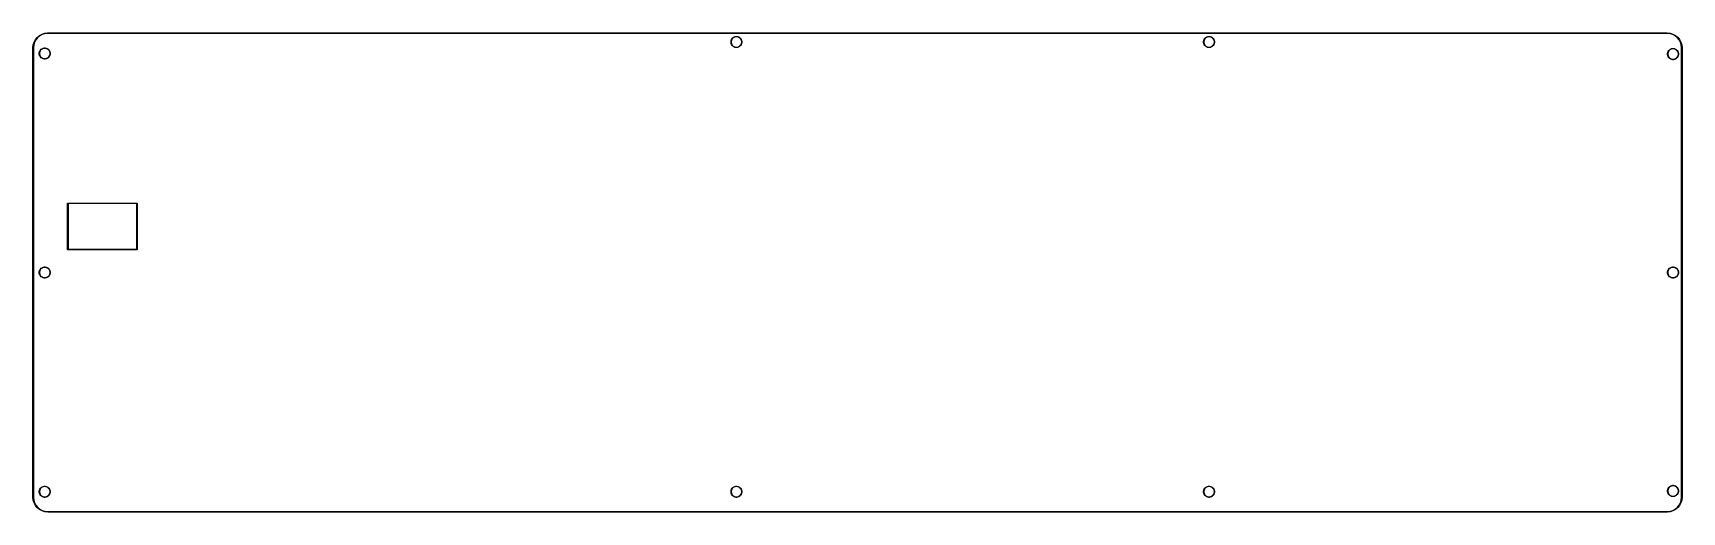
# Model space of a CAD drawing. Extents: x 14 to 355, y -116 to -17.
import ezdxf

# ---------------------------------------------------------------- set-up
doc = ezdxf.new("R2010")
doc.units = 0
doc.layers.add('BLACK', color=7, linetype='CONTINUOUS')

msp = doc.modelspace()

# ---------------------------------------------------------------- linework, layer by layer
at = {"layer": 'BLACK', "linetype": 'CONTINUOUS'}
for p, q in [((14.2375, -20.2476), (14.2377, -20.2451)), ((14.2375, -113.052), (14.2375, -20.2476)), ((14.2377, -20.2451), (14.2949, -19.6624)), ((14.2377, -20.2451), (14.2377, -20.2451)), ((14.2949, -19.6617), (14.2959, -19.6573)), ((14.2949, -19.6624), (14.2949, -19.6617)), ((14.2949, -19.6624), (14.2949, -19.6624)), ((14.2949, -19.6624), (14.2949, -19.6624)), ((14.2959, -19.6573), (14.2968, -19.6528)), ((14.2968, -19.6528), (14.466, -19.0923)), ((14.3939, -19.6771), (14.3375, -20.2524)), ((14.3375, -20.2524), (14.3375, -113.05)), ((14.5603, -19.1259), (14.3939, -19.6771)), ((14.466, -19.0923), (14.4662, -19.0917)), ((14.4662, -19.0917), (14.468, -19.0875)), ((14.468, -19.0875), (14.4697, -19.0833)), ((14.4697, -19.0833), (14.7446, -18.5664)), ((14.8306, -18.6176), (14.5603, -19.1259)), ((14.7446, -18.5663), (14.7449, -18.5657)), ((14.7446, -18.5664), (14.7446, -18.5663)), ((14.7446, -18.5664), (14.7446, -18.5664)), ((14.7449, -18.5657), (14.7475, -18.562)), ((14.7475, -18.562), (14.75, -18.5582)), ((14.75, -18.5582), (15.12, -18.1045)), ((15.1944, -18.1715), (14.8306, -18.6176)), ((15.12, -18.1045), (15.1205, -18.104)), ((15.1205, -18.104), (15.1237, -18.1008)), ((15.1237, -18.1008), (15.1269, -18.0976)), ((15.1269, -18.0976), (15.578, -17.7244)), ((15.638, -17.8045), (15.1944, -18.1715)), ((15.578, -17.7244), (15.578, -17.7244)), ((15.578, -17.7244), (15.5781, -17.7244)), ((15.5781, -17.7244), (15.5786, -17.7239)), ((15.5786, -17.7239), (15.5824, -17.7215)), ((15.5824, -17.7215), (15.5861, -17.7189)), ((15.5861, -17.7189), (16.1012, -17.4404)), ((16.1444, -17.5307), (15.638, -17.8045)), ((16.1012, -17.4404), (16.1018, -17.4401)), ((16.1012, -17.4404), (16.1012, -17.4404)), ((16.1012, -17.4404), (16.1012, -17.4404)), ((16.1018, -17.4401), (16.106, -17.4384)), ((16.106, -17.4384), (16.1102, -17.4366)), ((16.1102, -17.4366), (16.6695, -17.2635)), ((16.1384, -20.439), (16.3422, -20.3546)), ((16.6944, -17.3605), (16.1444, -17.5307)), ((16.3509, -20.3834), (16.1526, -20.4655)), ((16.3422, -20.3546), (16.5585, -20.3116)), ((16.5614, -20.3415), (16.3509, -20.3834)), ((16.5585, -20.3116), (16.779, -20.3116)), ((16.7761, -20.3415), (16.5614, -20.3415)), ((16.6695, -17.2635), (16.6701, -17.2633)), ((16.6695, -17.2635), (16.6695, -17.2635)), ((16.6701, -17.2633), (16.6746, -17.2625)), ((16.6746, -17.2625), (16.679, -17.2615)), ((16.679, -17.2615), (17.2613, -17.2003)), ((17.2693, -17.3001), (16.6944, -17.3605)), ((16.9866, -20.3834), (16.7761, -20.3415)), ((16.779, -20.3116), (16.9953, -20.3546)), ((17.1849, -20.4655), (16.9866, -20.3834)), ((16.9953, -20.3546), (17.1991, -20.439)), ((17.2613, -17.2003), (17.262, -17.2003)), ((17.262, -17.2003), (17.2642, -17.2003)), ((17.2642, -17.2003), (17.2664, -17.2001)), ((17.2664, -17.2001), (17.285, -17.2)), ((17.2877, -17.3), (17.2693, -17.3001)), ((17.285, -17.2), (17.2851, -17.2)), ((17.2851, -17.2), (351.821, -17.2)), ((351.816, -17.3), (17.2877, -17.3)), ((158.424, -18.9397), (158.467, -18.7234)), ((158.424, -19.1603), (158.424, -18.9397)), ((158.467, -19.3766), (158.424, -19.1603)), ((158.496, -18.7321), (158.454, -18.9427)), ((158.454, -18.9427), (158.454, -19.1573)), ((158.454, -19.1573), (158.496, -19.3679)), ((158.467, -18.7234), (158.552, -18.5197)), ((158.552, -19.5803), (158.467, -19.3766)), ((158.578, -18.5338), (158.496, -18.7321)), ((158.496, -19.3679), (158.578, -19.5662)), ((158.552, -18.5197), (158.674, -18.3363)), ((158.674, -19.7637), (158.552, -19.5803)), ((158.697, -18.3553), (158.578, -18.5338)), ((158.578, -19.5662), (158.697, -19.7447)), ((158.674, -18.3363), (158.83, -18.1804)), ((158.83, -19.9196), (158.674, -19.7637)), ((158.849, -18.2036), (158.697, -18.3553)), ((158.697, -19.7447), (158.849, -19.8964)), ((158.83, -18.1804), (159.013, -18.0578)), ((159.013, -20.0422), (158.83, -19.9196)), ((159.028, -18.0843), (158.849, -18.2036)), ((158.849, -19.8964), (159.028, -20.0157)), ((159.013, -18.0578), (159.217, -17.9734)), ((159.217, -20.1266), (159.013, -20.0422)), ((159.226, -18.0022), (159.028, -18.0843)), ((159.028, -20.0157), (159.226, -20.0978)), ((159.217, -17.9734), (159.433, -17.9304)), ((159.433, -20.1696), (159.217, -20.1266)), ((159.436, -17.9603), (159.226, -18.0022)), ((159.226, -20.0978), (159.436, -20.1397)), ((159.433, -17.9304), (159.654, -17.9304)), ((159.654, -20.1696), (159.433, -20.1696)), ((159.651, -17.9603), (159.436, -17.9603)), ((159.436, -20.1397), (159.651, -20.1397)), ((159.862, -18.0022), (159.651, -17.9603)), ((159.651, -20.1397), (159.862, -20.0978)), ((159.654, -17.9304), (159.87, -17.9734)), ((159.87, -20.1266), (159.654, -20.1696)), ((160.06, -18.0843), (159.862, -18.0022)), ((159.862, -20.0978), (160.06, -20.0157)), ((159.87, -17.9734), (160.074, -18.0578)), ((160.074, -20.0422), (159.87, -20.1266)), ((160.238, -18.2036), (160.06, -18.0843)), ((160.06, -20.0157), (160.238, -19.8964)), ((160.074, -18.0578), (160.257, -18.1804)), ((160.257, -19.9196), (160.074, -20.0422)), ((160.39, -18.3553), (160.238, -18.2036)), ((160.238, -19.8964), (160.39, -19.7447)), ((160.257, -18.1804), (160.413, -18.3363)), ((160.413, -19.7637), (160.257, -19.9196)), ((160.509, -18.5338), (160.39, -18.3553)), ((160.39, -19.7447), (160.509, -19.5662)), ((160.413, -18.3363), (160.536, -18.5197)), ((160.536, -19.5803), (160.413, -19.7637)), ((160.592, -18.7321), (160.509, -18.5338)), ((160.509, -19.5662), (160.592, -19.3679)), ((160.536, -18.5197), (160.62, -18.7234)), ((160.62, -19.3766), (160.536, -19.5803)), ((160.633, -18.9427), (160.592, -18.7321)), ((160.592, -19.3679), (160.633, -19.1573)), ((160.62, -18.7234), (160.663, -18.9397)), ((160.663, -19.1603), (160.62, -19.3766)), ((160.633, -19.1573), (160.633, -18.9427)), ((160.663, -18.9397), (160.663, -19.1603)), ((256.055, -18.9397), (256.098, -18.7234)), ((256.055, -19.1603), (256.055, -18.9397)), ((256.098, -19.3766), (256.055, -19.1603)), ((256.127, -18.7321), (256.085, -18.9427)), ((256.085, -18.9427), (256.085, -19.1573)), ((256.085, -19.1573), (256.127, -19.3679)), ((256.098, -18.7234), (256.183, -18.5197)), ((256.183, -19.5803), (256.098, -19.3766)), ((256.209, -18.5338), (256.127, -18.7321)), ((256.127, -19.3679), (256.209, -19.5662)), ((256.183, -18.5197), (256.305, -18.3363)), ((256.305, -19.7637), (256.183, -19.5803)), ((256.328, -18.3553), (256.209, -18.5338)), ((256.209, -19.5662), (256.328, -19.7447)), ((256.305, -18.3363), (256.461, -18.1804)), ((256.461, -19.9196), (256.305, -19.7637)), ((256.48, -18.2036), (256.328, -18.3553)), ((256.328, -19.7447), (256.48, -19.8964)), ((256.461, -18.1804), (256.644, -18.0578)), ((256.644, -20.0422), (256.461, -19.9196)), ((256.659, -18.0843), (256.48, -18.2036)), ((256.48, -19.8964), (256.659, -20.0157)), ((256.644, -18.0578), (256.848, -17.9734)), ((256.848, -20.1266), (256.644, -20.0422)), ((256.857, -18.0022), (256.659, -18.0843)), ((256.659, -20.0157), (256.857, -20.0978)), ((256.848, -17.9734), (257.064, -17.9304)), ((257.064, -20.1696), (256.848, -20.1266)), ((257.067, -17.9603), (256.857, -18.0022)), ((256.857, -20.0978), (257.067, -20.1397)), ((257.064, -17.9304), (257.285, -17.9304)), ((257.285, -20.1696), (257.064, -20.1696)), ((257.282, -17.9603), (257.067, -17.9603)), ((257.067, -20.1397), (257.282, -20.1397)), ((257.493, -18.0022), (257.282, -17.9603)), ((257.282, -20.1397), (257.493, -20.0978)), ((257.285, -17.9304), (257.501, -17.9734)), ((257.501, -20.1266), (257.285, -20.1696)), ((257.691, -18.0843), (257.493, -18.0022)), ((257.493, -20.0978), (257.691, -20.0157)), ((257.501, -17.9734), (257.705, -18.0578)), ((257.705, -20.0422), (257.501, -20.1266)), ((257.869, -18.2036), (257.691, -18.0843)), ((257.691, -20.0157), (257.869, -19.8964)), ((257.705, -18.0578), (257.888, -18.1804)), ((257.888, -19.9196), (257.705, -20.0422)), ((258.021, -18.3553), (257.869, -18.2036)), ((257.869, -19.8964), (258.021, -19.7447)), ((257.888, -18.1804), (258.044, -18.3363)), ((258.044, -19.7637), (257.888, -19.9196)), ((258.14, -18.5338), (258.021, -18.3553)), ((258.021, -19.7447), (258.14, -19.5662)), ((258.044, -18.3363), (258.167, -18.5197)), ((258.167, -19.5803), (258.044, -19.7637)), ((258.223, -18.7321), (258.14, -18.5338)), ((258.14, -19.5662), (258.223, -19.3679)), ((258.167, -18.5197), (258.251, -18.7234)), ((258.251, -19.3766), (258.167, -19.5803)), ((258.264, -18.9427), (258.223, -18.7321)), ((258.223, -19.3679), (258.264, -19.1573)), ((258.251, -18.7234), (258.294, -18.9397)), ((258.294, -19.1603), (258.251, -19.3766)), ((258.264, -19.1573), (258.264, -18.9427)), ((258.294, -18.9397), (258.294, -19.1603)), ((352.392, -17.3564), (351.816, -17.3)), ((351.821, -17.2), (351.824, -17.2002)), ((351.824, -17.2002), (351.824, -17.2002)), ((351.824, -17.2002), (352.406, -17.2574)), ((352.943, -17.5228), (352.392, -17.3564)), ((352.406, -17.2574), (352.406, -17.2574)), ((352.406, -17.2574), (352.406, -17.2574)), ((352.406, -17.2574), (352.407, -17.2574)), ((352.407, -17.2574), (352.411, -17.2584)), ((352.411, -17.2584), (352.416, -17.2593)), ((352.416, -17.2593), (352.976, -17.4285)), ((352.692, -20.4734), (352.908, -20.4304)), ((352.908, -20.4304), (353.129, -20.4304)), ((353.451, -17.7931), (352.943, -17.5228)), ((352.976, -17.4285), (352.977, -17.4287)), ((352.977, -17.4287), (352.981, -17.4305)), ((352.981, -17.4305), (352.985, -17.4322)), ((352.985, -17.4322), (353.502, -17.7071)), ((353.129, -20.4304), (353.345, -20.4734)), ((353.897, -18.1569), (353.451, -17.7931)), ((353.502, -17.7071), (353.502, -17.7071)), ((353.502, -17.7071), (353.502, -17.7071)), ((353.502, -17.7071), (353.503, -17.7074)), ((353.503, -17.7074), (353.507, -17.71)), ((353.507, -17.71), (353.511, -17.7125)), ((353.511, -17.7125), (353.964, -18.0825)), ((354.264, -18.6005), (353.897, -18.1569)), ((353.964, -18.0825), (353.965, -18.083)), ((353.965, -18.083), (353.968, -18.0862)), ((353.968, -18.0862), (353.971, -18.0894)), ((353.971, -18.0894), (354.344, -18.5405)), ((354.538, -19.1069), (354.264, -18.6005)), ((354.344, -18.5405), (354.344, -18.5405)), ((354.344, -18.5405), (354.344, -18.5406)), ((354.344, -18.5406), (354.345, -18.5411)), ((354.345, -18.5411), (354.347, -18.5449)), ((354.347, -18.5449), (354.35, -18.5486)), ((354.35, -18.5486), (354.628, -19.0637)), ((354.708, -19.6569), (354.538, -19.1069)), ((354.628, -19.0637), (354.628, -19.0637)), ((354.628, -19.0637), (354.628, -19.0637)), ((354.628, -19.0637), (354.629, -19.0643)), ((354.629, -19.0643), (354.63, -19.0685)), ((354.63, -19.0685), (354.632, -19.0727)), ((354.632, -19.0727), (354.805, -19.632)), ((354.769, -20.2318), (354.708, -19.6569)), ((354.769, -20.2502), (354.769, -20.2318)), ((354.769, -113.048), (354.769, -20.2502)), ((354.805, -19.632), (354.805, -19.6326)), ((354.805, -19.6326), (354.806, -19.6371)), ((354.806, -19.6371), (354.807, -19.6415)), ((354.807, -19.6415), (354.868, -20.2238)), ((354.868, -20.2238), (354.868, -20.2245)), ((354.868, -20.2245), (354.868, -20.2267)), ((354.868, -20.2267), (354.869, -20.2289)), ((354.869, -20.2289), (354.869, -20.2475)), ((354.869, -20.2475), (354.869, -20.2476)), ((354.869, -20.2476), (354.869, -113.052)), ((15.5492, -21.3209), (15.5922, -21.1046)), ((15.5492, -21.5415), (15.5492, -21.3209)), ((15.5922, -21.7578), (15.5492, -21.5415)), ((15.6209, -21.1133), (15.579, -21.3239)), ((15.579, -21.3239), (15.579, -21.5385)), ((15.579, -21.5385), (15.6209, -21.7491)), ((15.5922, -21.1046), (15.6766, -20.9009)), ((15.6766, -21.9615), (15.5922, -21.7578)), ((15.703, -20.915), (15.6209, -21.1133)), ((15.6209, -21.7491), (15.703, -21.9474)), ((15.6766, -20.9009), (15.7991, -20.7175)), ((15.7991, -22.1449), (15.6766, -21.9615)), ((15.8223, -20.7365), (15.703, -20.915)), ((15.703, -21.9474), (15.8223, -22.1259)), ((15.7991, -20.7175), (15.9551, -20.5616)), ((15.9551, -22.3008), (15.7991, -22.1449)), ((15.9741, -20.5848), (15.8223, -20.7365)), ((15.8223, -22.1259), (15.9741, -22.2776)), ((15.9551, -20.5616), (16.1384, -20.439)), ((16.1384, -22.4234), (15.9551, -22.3008)), ((16.1526, -20.4655), (15.9741, -20.5848)), ((15.9741, -22.2776), (16.1526, -22.3969)), ((16.3422, -22.5078), (16.1384, -22.4234)), ((16.1526, -22.3969), (16.3509, -22.479)), ((16.5585, -22.5508), (16.3422, -22.5078)), ((16.3509, -22.479), (16.5614, -22.5209)), ((16.779, -22.5508), (16.5585, -22.5508)), ((16.5614, -22.5209), (16.7761, -22.5209)), ((16.7761, -22.5209), (16.9866, -22.479)), ((16.9953, -22.5078), (16.779, -22.5508)), ((16.9866, -22.479), (17.1849, -22.3969)), ((17.1991, -22.4234), (16.9953, -22.5078)), ((17.3634, -20.5848), (17.1849, -20.4655)), ((17.1849, -22.3969), (17.3634, -22.2776)), ((17.1991, -20.439), (17.3824, -20.5616)), ((17.3824, -22.3008), (17.1991, -22.4234)), ((17.5152, -20.7365), (17.3634, -20.5848)), ((17.3634, -22.2776), (17.5152, -22.1259)), ((17.3824, -20.5616), (17.5384, -20.7175)), ((17.5384, -22.1449), (17.3824, -22.3008)), ((17.6345, -20.915), (17.5152, -20.7365)), ((17.5152, -22.1259), (17.6345, -21.9474)), ((17.5384, -20.7175), (17.6609, -20.9009)), ((17.6609, -21.9615), (17.5384, -22.1449)), ((17.7166, -21.1133), (17.6345, -20.915)), ((17.6345, -21.9474), (17.7166, -21.7491)), ((17.6609, -20.9009), (17.7453, -21.1046)), ((17.7453, -21.7578), (17.6609, -21.9615)), ((17.7585, -21.3239), (17.7166, -21.1133)), ((17.7166, -21.7491), (17.7585, -21.5385)), ((17.7453, -21.1046), (17.7883, -21.3209)), ((17.7883, -21.5415), (17.7453, -21.7578)), ((17.7585, -21.5385), (17.7585, -21.3239)), ((17.7883, -21.3209), (17.7883, -21.5415)), ((351.899, -21.4397), (351.942, -21.2234)), ((351.899, -21.6603), (351.899, -21.4397)), ((351.942, -21.8766), (351.899, -21.6603)), ((351.971, -21.2321), (351.929, -21.4427)), ((351.929, -21.4427), (351.929, -21.6573)), ((351.929, -21.6573), (351.971, -21.8679)), ((351.942, -21.2234), (352.027, -21.0197)), ((352.027, -22.0803), (351.942, -21.8766)), ((352.053, -21.0338), (351.971, -21.2321)), ((351.971, -21.8679), (352.053, -22.0662)), ((352.027, -21.0197), (352.149, -20.8363)), ((352.149, -22.2637), (352.027, -22.0803)), ((352.172, -20.8553), (352.053, -21.0338)), ((352.053, -22.0662), (352.172, -22.2447)), ((352.149, -20.8363), (352.305, -20.6804)), ((352.305, -22.4196), (352.149, -22.2637)), ((352.324, -20.7036), (352.172, -20.8553)), ((352.172, -22.2447), (352.324, -22.3964)), ((352.305, -20.6804), (352.488, -20.5578)), ((352.488, -22.5422), (352.305, -22.4196)), ((352.503, -20.5843), (352.324, -20.7036)), ((352.324, -22.3964), (352.503, -22.5157)), ((352.488, -20.5578), (352.692, -20.4734)), ((352.692, -22.6266), (352.488, -22.5422)), ((352.701, -20.5022), (352.503, -20.5843)), ((352.503, -22.5157), (352.701, -22.5978)), ((352.908, -22.6696), (352.692, -22.6266)), ((352.911, -20.4603), (352.701, -20.5022)), ((352.701, -22.5978), (352.911, -22.6397)), ((353.129, -22.6696), (352.908, -22.6696)), ((353.126, -20.4603), (352.911, -20.4603)), ((352.911, -22.6397), (353.126, -22.6397)), ((353.337, -20.5022), (353.126, -20.4603)), ((353.126, -22.6397), (353.337, -22.5978)), ((353.345, -22.6266), (353.129, -22.6696)), ((353.535, -20.5843), (353.337, -20.5022)), ((353.337, -22.5978), (353.535, -22.5157)), ((353.345, -20.4734), (353.549, -20.5578)), ((353.549, -22.5422), (353.345, -22.6266)), ((353.713, -20.7036), (353.535, -20.5843)), ((353.535, -22.5157), (353.713, -22.3964)), ((353.549, -20.5578), (353.732, -20.6804)), ((353.732, -22.4196), (353.549, -22.5422)), ((353.865, -20.8553), (353.713, -20.7036)), ((353.713, -22.3964), (353.865, -22.2447)), ((353.732, -20.6804), (353.888, -20.8363)), ((353.888, -22.2637), (353.732, -22.4196)), ((353.984, -21.0338), (353.865, -20.8553)), ((353.865, -22.2447), (353.984, -22.0662)), ((353.888, -20.8363), (354.011, -21.0197)), ((354.011, -22.0803), (353.888, -22.2637)), ((354.067, -21.2321), (353.984, -21.0338)), ((353.984, -22.0662), (354.067, -21.8679)), ((354.011, -21.0197), (354.095, -21.2234)), ((354.095, -21.8766), (354.011, -22.0803)), ((354.108, -21.4427), (354.067, -21.2321)), ((354.067, -21.8679), (354.108, -21.6573)), ((354.095, -21.2234), (354.138, -21.4397)), ((354.138, -21.6603), (354.095, -21.8766)), ((354.108, -21.6573), (354.108, -21.4427)), ((354.138, -21.4397), (354.138, -21.6603)), ((21.381, -52.3875), (21.382, -52.3777)), ((21.3813, -52.39), (21.381, -52.3875)), ((21.3812, -61.9101), (21.3813, -52.39)), ((21.382, -52.3777), (21.3848, -52.3683)), ((21.3848, -52.3683), (21.3895, -52.3596)), ((21.3895, -52.3596), (21.3957, -52.352)), ((21.3957, -52.352), (21.4033, -52.3457)), ((21.4033, -52.3457), (21.412, -52.3411)), ((21.412, -52.3411), (21.4214, -52.3382)), ((21.4214, -52.3382), (21.4288, -52.3375)), ((21.4288, -52.3375), (21.4312, -52.3373)), ((21.4312, -52.3373), (21.4337, -52.3375)), ((21.4337, -52.3375), (35.7163, -52.3375)), ((35.6687, -52.4375), (21.4812, -52.4375)), ((21.4812, -52.4375), (21.4812, -61.8625)), ((35.6688, -61.8625), (35.6687, -52.4375)), ((35.7163, -52.3375), (35.7188, -52.3373)), ((35.7188, -52.3373), (35.7212, -52.3375)), ((35.7212, -52.3375), (35.7286, -52.3382)), ((35.7286, -52.3382), (35.738, -52.3411)), ((35.738, -52.3411), (35.7467, -52.3457)), ((35.7467, -52.3457), (35.7543, -52.352)), ((35.7543, -52.352), (35.7605, -52.3596)), ((35.7605, -52.3596), (35.7652, -52.3683)), ((35.7652, -52.3683), (35.768, -52.3777)), ((35.768, -52.3777), (35.769, -52.3875)), ((35.769, -52.3875), (35.7687, -52.3899)), ((35.7687, -52.3899), (35.7687, -61.9101)), ((21.381, -61.9125), (21.3812, -61.9101)), ((21.382, -61.9223), (21.381, -61.9125)), ((21.3848, -61.9317), (21.382, -61.9223)), ((21.3895, -61.9404), (21.3848, -61.9317)), ((21.3957, -61.948), (21.3895, -61.9404)), ((21.4033, -61.9543), (21.3957, -61.948)), ((21.412, -61.9589), (21.4033, -61.9543)), ((21.4214, -61.9618), (21.412, -61.9589)), ((21.4312, -61.9627), (21.4214, -61.9618)), ((21.4337, -61.9625), (21.4312, -61.9627)), ((35.7163, -61.9625), (21.4337, -61.9625)), ((21.4812, -61.8625), (35.6688, -61.8625)), ((35.7188, -61.9627), (35.7163, -61.9625)), ((35.7286, -61.9618), (35.7188, -61.9627)), ((35.738, -61.9589), (35.7286, -61.9618)), ((35.7467, -61.9543), (35.738, -61.9589)), ((35.7543, -61.948), (35.7467, -61.9543)), ((35.7605, -61.9404), (35.7543, -61.948)), ((35.7652, -61.9317), (35.7605, -61.9404)), ((35.768, -61.9223), (35.7652, -61.9317)), ((35.7687, -61.9149), (35.768, -61.9223)), ((35.7687, -61.9101), (35.769, -61.9125)), ((35.769, -61.9125), (35.7687, -61.9149)), ((35.7687, -61.9149), (35.7687, -61.9149)), ((15.5492, -66.5397), (15.5922, -66.3234)), ((15.5492, -66.7603), (15.5492, -66.5397)), ((15.5922, -66.9766), (15.5492, -66.7603)), ((15.6209, -66.3321), (15.579, -66.5427)), ((15.579, -66.5427), (15.579, -66.7573)), ((15.579, -66.7573), (15.6209, -66.9679)), ((15.5922, -66.3234), (15.6766, -66.1197)), ((15.6766, -67.1803), (15.5922, -66.9766)), ((15.703, -66.1338), (15.6209, -66.3321)), ((15.6209, -66.9679), (15.703, -67.1662)), ((15.6766, -66.1197), (15.7991, -65.9363)), ((15.7991, -67.3637), (15.6766, -67.1803)), ((15.8223, -65.9553), (15.703, -66.1338)), ((15.703, -67.1662), (15.8223, -67.3447)), ((15.7991, -65.9363), (15.9551, -65.7804)), ((15.9551, -67.5196), (15.7991, -67.3637)), ((15.9741, -65.8036), (15.8223, -65.9553)), ((15.8223, -67.3447), (15.9741, -67.4964)), ((15.9551, -65.7804), (16.1384, -65.6578)), ((16.1384, -67.6422), (15.9551, -67.5196)), ((16.1526, -65.6843), (15.9741, -65.8036)), ((15.9741, -67.4964), (16.1526, -67.6157)), ((16.1384, -65.6578), (16.3422, -65.5734)), ((16.3422, -67.7266), (16.1384, -67.6422)), ((16.3509, -65.6021), (16.1526, -65.6843)), ((16.1526, -67.6157), (16.3509, -67.6979)), ((16.3422, -65.5734), (16.5585, -65.5304)), ((16.5585, -67.7696), (16.3422, -67.7266)), ((16.5614, -65.5603), (16.3509, -65.6021)), ((16.3509, -67.6979), (16.5614, -67.7397)), ((16.5585, -65.5304), (16.779, -65.5304)), ((16.779, -67.7696), (16.5585, -67.7696)), ((16.7761, -65.5603), (16.5614, -65.5603)), ((16.5614, -67.7397), (16.7761, -67.7397)), ((16.9866, -65.6021), (16.7761, -65.5603)), ((16.7761, -67.7397), (16.9866, -67.6979)), ((16.779, -65.5304), (16.9953, -65.5734)), ((16.9953, -67.7266), (16.779, -67.7696)), ((17.1849, -65.6843), (16.9866, -65.6021)), ((16.9866, -67.6979), (17.1849, -67.6157)), ((16.9953, -65.5734), (17.1991, -65.6578)), ((17.1991, -67.6422), (16.9953, -67.7266)), ((17.3634, -65.8036), (17.1849, -65.6843)), ((17.1849, -67.6157), (17.3634, -67.4964)), ((17.1991, -65.6578), (17.3824, -65.7804)), ((17.3824, -67.5196), (17.1991, -67.6422)), ((17.5152, -65.9553), (17.3634, -65.8036)), ((17.3634, -67.4964), (17.5152, -67.3447)), ((17.3824, -65.7804), (17.5384, -65.9363)), ((17.5384, -67.3637), (17.3824, -67.5196)), ((17.6345, -66.1338), (17.5152, -65.9553)), ((17.5152, -67.3447), (17.6345, -67.1662)), ((17.5384, -65.9363), (17.6609, -66.1197)), ((17.6609, -67.1803), (17.5384, -67.3637)), ((17.7166, -66.3321), (17.6345, -66.1338)), ((17.6345, -67.1662), (17.7166, -66.9679)), ((17.6609, -66.1197), (17.7453, -66.3234)), ((17.7453, -66.9766), (17.6609, -67.1803)), ((17.7585, -66.5427), (17.7166, -66.3321)), ((17.7166, -66.9679), (17.7585, -66.7573)), ((17.7453, -66.3234), (17.7883, -66.5397)), ((17.7883, -66.7603), (17.7453, -66.9766)), ((17.7585, -66.7573), (17.7585, -66.5427)), ((17.7883, -66.5397), (17.7883, -66.7603)), ((351.899, -66.5397), (351.942, -66.3234)), ((351.899, -66.7603), (351.899, -66.5397)), ((351.942, -66.9766), (351.899, -66.7603)), ((351.971, -66.3321), (351.929, -66.5427)), ((351.929, -66.5427), (351.929, -66.7573)), ((351.929, -66.7573), (351.971, -66.9679)), ((351.942, -66.3234), (352.027, -66.1197)), ((352.027, -67.1803), (351.942, -66.9766)), ((352.053, -66.1338), (351.971, -66.3321)), ((351.971, -66.9679), (352.053, -67.1662)), ((352.027, -66.1197), (352.149, -65.9363)), ((352.149, -67.3637), (352.027, -67.1803)), ((352.172, -65.9553), (352.053, -66.1338)), ((352.053, -67.1662), (352.172, -67.3447)), ((352.149, -65.9363), (352.305, -65.7804)), ((352.305, -67.5196), (352.149, -67.3637)), ((352.324, -65.8036), (352.172, -65.9553)), ((352.172, -67.3447), (352.324, -67.4964)), ((352.305, -65.7804), (352.488, -65.6578)), ((352.488, -67.6422), (352.305, -67.5196)), ((352.503, -65.6843), (352.324, -65.8036)), ((352.324, -67.4964), (352.503, -67.6157)), ((352.488, -65.6578), (352.692, -65.5734)), ((352.692, -67.7266), (352.488, -67.6422)), ((352.701, -65.6021), (352.503, -65.6843)), ((352.503, -67.6157), (352.701, -67.6979)), ((352.692, -65.5734), (352.908, -65.5304)), ((352.908, -67.7696), (352.692, -67.7266)), ((352.911, -65.5603), (352.701, -65.6021)), ((352.701, -67.6979), (352.911, -67.7397)), ((352.908, -65.5304), (353.129, -65.5304)), ((353.129, -67.7696), (352.908, -67.7696)), ((353.126, -65.5603), (352.911, -65.5603)), ((352.911, -67.7397), (353.126, -67.7397)), ((353.337, -65.6021), (353.126, -65.5603)), ((353.126, -67.7397), (353.337, -67.6979)), ((353.129, -65.5304), (353.345, -65.5734)), ((353.345, -67.7266), (353.129, -67.7696)), ((353.535, -65.6843), (353.337, -65.6021)), ((353.337, -67.6979), (353.535, -67.6157)), ((353.345, -65.5734), (353.549, -65.6578)), ((353.549, -67.6422), (353.345, -67.7266)), ((353.713, -65.8036), (353.535, -65.6843)), ((353.535, -67.6157), (353.713, -67.4964)), ((353.549, -65.6578), (353.732, -65.7804)), ((353.732, -67.5196), (353.549, -67.6422)), ((353.865, -65.9553), (353.713, -65.8036)), ((353.713, -67.4964), (353.865, -67.3447)), ((353.732, -65.7804), (353.888, -65.9363)), ((353.888, -67.3637), (353.732, -67.5196)), ((353.984, -66.1338), (353.865, -65.9553)), ((353.865, -67.3447), (353.984, -67.1662)), ((353.888, -65.9363), (354.011, -66.1197)), ((354.011, -67.1803), (353.888, -67.3637)), ((354.067, -66.3321), (353.984, -66.1338)), ((353.984, -67.1662), (354.067, -66.9679)), ((354.011, -66.1197), (354.095, -66.3234)), ((354.095, -66.9766), (354.011, -67.1803)), ((354.108, -66.5427), (354.067, -66.3321)), ((354.067, -66.9679), (354.108, -66.7573)), ((354.095, -66.3234), (354.138, -66.5397)), ((354.138, -66.7603), (354.095, -66.9766)), ((354.108, -66.7573), (354.108, -66.5427)), ((354.138, -66.5397), (354.138, -66.7603)), ((15.5492, -111.809), (15.5922, -111.592)), ((15.5492, -112.029), (15.5492, -111.809)), ((15.5922, -112.246), (15.5492, -112.029)), ((15.6209, -111.601), (15.579, -111.812)), ((15.579, -111.812), (15.579, -112.026)), ((15.579, -112.026), (15.6209, -112.237)), ((15.5922, -111.592), (15.6766, -111.389)), ((15.6766, -112.449), (15.5922, -112.246)), ((15.703, -111.403), (15.6209, -111.601)), ((15.6209, -112.237), (15.703, -112.435)), ((15.6766, -111.389), (15.7991, -111.205)), ((15.8223, -111.224), (15.703, -111.403)), ((15.7991, -111.205), (15.9551, -111.049)), ((15.9741, -111.073), (15.8223, -111.224)), ((15.9551, -111.049), (16.1384, -110.927)), ((16.1526, -110.953), (15.9741, -111.073)), ((16.1384, -110.927), (16.3422, -110.842)), ((16.3509, -110.871), (16.1526, -110.953)), ((16.3422, -110.842), (16.5585, -110.799)), ((16.5614, -110.829), (16.3509, -110.871)), ((16.5585, -110.799), (16.779, -110.799)), ((16.7761, -110.829), (16.5614, -110.829)), ((16.9866, -110.871), (16.7761, -110.829)), ((16.779, -110.799), (16.9953, -110.842)), ((17.1849, -110.953), (16.9866, -110.871)), ((16.9953, -110.842), (17.1991, -110.927)), ((17.3634, -111.073), (17.1849, -110.953)), ((17.1991, -110.927), (17.3824, -111.049)), ((17.5152, -111.224), (17.3634, -111.073)), ((17.3824, -111.049), (17.5384, -111.205)), ((17.6345, -111.403), (17.5152, -111.224)), ((17.5384, -111.205), (17.6609, -111.389)), ((17.7166, -111.601), (17.6345, -111.403)), ((17.6345, -112.435), (17.7166, -112.237)), ((17.6609, -111.389), (17.7453, -111.592)), ((17.7453, -112.246), (17.6609, -112.449)), ((17.7585, -111.812), (17.7166, -111.601)), ((17.7166, -112.237), (17.7585, -112.026)), ((17.7453, -111.592), (17.7883, -111.809)), ((17.7883, -112.029), (17.7453, -112.246)), ((17.7585, -112.026), (17.7585, -111.812)), ((17.7883, -111.809), (17.7883, -112.029)), ((158.424, -111.809), (158.467, -111.592)), ((158.424, -112.029), (158.424, -111.809)), ((158.467, -112.246), (158.424, -112.029)), ((158.496, -111.601), (158.454, -111.812)), ((158.454, -111.812), (158.454, -112.026)), ((158.454, -112.026), (158.496, -112.237)), ((158.467, -111.592), (158.552, -111.389)), ((158.552, -112.449), (158.467, -112.246)), ((158.578, -111.403), (158.496, -111.601)), ((158.496, -112.237), (158.578, -112.435)), ((158.552, -111.389), (158.674, -111.205)), ((158.697, -111.224), (158.578, -111.403)), ((158.674, -111.205), (158.83, -111.049)), ((158.849, -111.073), (158.697, -111.224)), ((158.83, -111.049), (159.013, -110.927)), ((159.028, -110.953), (158.849, -111.073)), ((159.013, -110.927), (159.217, -110.842)), ((159.226, -110.871), (159.028, -110.953)), ((159.217, -110.842), (159.433, -110.799)), ((159.436, -110.829), (159.226, -110.871)), ((159.433, -110.799), (159.654, -110.799)), ((159.651, -110.829), (159.436, -110.829)), ((159.862, -110.871), (159.651, -110.829)), ((159.654, -110.799), (159.87, -110.842)), ((160.06, -110.953), (159.862, -110.871)), ((159.87, -110.842), (160.074, -110.927)), ((160.238, -111.073), (160.06, -110.953)), ((160.074, -110.927), (160.257, -111.049)), ((160.39, -111.224), (160.238, -111.073)), ((160.257, -111.049), (160.413, -111.205)), ((160.509, -111.403), (160.39, -111.224)), ((160.413, -111.205), (160.536, -111.389)), ((160.592, -111.601), (160.509, -111.403)), ((160.509, -112.435), (160.592, -112.237)), ((160.536, -111.389), (160.62, -111.592)), ((160.62, -112.246), (160.536, -112.449)), ((160.633, -111.812), (160.592, -111.601)), ((160.592, -112.237), (160.633, -112.026)), ((160.62, -111.592), (160.663, -111.809)), ((160.663, -112.029), (160.62, -112.246)), ((160.633, -112.026), (160.633, -111.812)), ((160.663, -111.809), (160.663, -112.029)), ((256.055, -111.809), (256.098, -111.592)), ((256.055, -112.029), (256.055, -111.809)), ((256.098, -112.246), (256.055, -112.029)), ((256.127, -111.601), (256.085, -111.812)), ((256.085, -111.812), (256.085, -112.026)), ((256.085, -112.026), (256.127, -112.237)), ((256.098, -111.592), (256.183, -111.389)), ((256.183, -112.449), (256.098, -112.246)), ((256.209, -111.403), (256.127, -111.601)), ((256.127, -112.237), (256.209, -112.435)), ((256.183, -111.389), (256.305, -111.205)), ((256.328, -111.224), (256.209, -111.403)), ((256.305, -111.205), (256.461, -111.049)), ((256.48, -111.073), (256.328, -111.224)), ((256.461, -111.049), (256.644, -110.927)), ((256.659, -110.953), (256.48, -111.073)), ((256.644, -110.927), (256.848, -110.842)), ((256.857, -110.871), (256.659, -110.953)), ((256.848, -110.842), (257.064, -110.799)), ((257.067, -110.829), (256.857, -110.871)), ((257.064, -110.799), (257.285, -110.799)), ((257.282, -110.829), (257.067, -110.829)), ((257.493, -110.871), (257.282, -110.829)), ((257.285, -110.799), (257.501, -110.842)), ((257.691, -110.953), (257.493, -110.871)), ((257.501, -110.842), (257.705, -110.927)), ((257.869, -111.073), (257.691, -110.953)), ((257.705, -110.927), (257.888, -111.049)), ((258.021, -111.224), (257.869, -111.073)), ((257.888, -111.049), (258.044, -111.205)), ((258.14, -111.403), (258.021, -111.224)), ((258.044, -111.205), (258.167, -111.389)), ((258.223, -111.601), (258.14, -111.403)), ((258.14, -112.435), (258.223, -112.237)), ((258.167, -111.389), (258.251, -111.592)), ((258.251, -112.246), (258.167, -112.449)), ((258.264, -111.812), (258.223, -111.601)), ((258.223, -112.237), (258.264, -112.026)), ((258.251, -111.592), (258.294, -111.809)), ((258.294, -112.029), (258.251, -112.246)), ((258.264, -112.026), (258.264, -111.812)), ((258.294, -111.809), (258.294, -112.029)), ((351.899, -111.64), (351.942, -111.423)), ((351.899, -111.86), (351.899, -111.64)), ((351.942, -112.077), (351.899, -111.86)), ((351.971, -111.432), (351.929, -111.643)), ((351.929, -111.643), (351.929, -111.857)), ((351.929, -111.857), (351.971, -112.068)), ((351.942, -111.423), (352.027, -111.22)), ((352.027, -112.28), (351.942, -112.077)), ((352.053, -111.234), (351.971, -111.432)), ((351.971, -112.068), (352.053, -112.266)), ((352.027, -111.22), (352.149, -111.036)), ((352.149, -112.464), (352.027, -112.28)), ((352.172, -111.055), (352.053, -111.234)), ((352.053, -112.266), (352.172, -112.445)), ((352.149, -111.036), (352.305, -110.88)), ((352.324, -110.904), (352.172, -111.055)), ((352.305, -110.88), (352.488, -110.758)), ((352.503, -110.784), (352.324, -110.904)), ((352.488, -110.758), (352.692, -110.673)), ((352.701, -110.702), (352.503, -110.784)), ((352.692, -110.673), (352.908, -110.63)), ((352.911, -110.66), (352.701, -110.702)), ((352.908, -110.63), (353.129, -110.63)), ((353.126, -110.66), (352.911, -110.66)), ((353.337, -110.702), (353.126, -110.66)), ((353.129, -110.63), (353.345, -110.673)), ((353.535, -110.784), (353.337, -110.702)), ((353.345, -110.673), (353.549, -110.758)), ((353.713, -110.904), (353.535, -110.784)), ((353.549, -110.758), (353.732, -110.88)), ((353.865, -111.055), (353.713, -110.904)), ((353.732, -110.88), (353.888, -111.036)), ((353.984, -111.234), (353.865, -111.055)), ((353.865, -112.445), (353.984, -112.266)), ((353.888, -111.036), (354.011, -111.22)), ((354.011, -112.28), (353.888, -112.464)), ((354.067, -111.432), (353.984, -111.234)), ((353.984, -112.266), (354.067, -112.068)), ((354.011, -111.22), (354.095, -111.423)), ((354.095, -112.077), (354.011, -112.28)), ((354.108, -111.643), (354.067, -111.432)), ((354.067, -112.068), (354.108, -111.857)), ((354.095, -111.423), (354.138, -111.64)), ((354.138, -111.86), (354.095, -112.077)), ((354.108, -111.857), (354.108, -111.643)), ((354.138, -111.64), (354.138, -111.86)), ((14.2375, -113.053), (14.2375, -113.052)), ((14.2376, -113.071), (14.2375, -113.053)), ((14.2378, -113.073), (14.2376, -113.071)), ((14.2378, -113.075), (14.2378, -113.073)), ((14.2378, -113.076), (14.2378, -113.075)), ((14.299, -113.658), (14.2378, -113.076)), ((14.3, -113.663), (14.299, -113.658)), ((14.3008, -113.667), (14.3, -113.663)), ((14.301, -113.668), (14.3008, -113.667)), ((14.4741, -114.227), (14.301, -113.668)), ((14.3375, -113.05), (14.3376, -113.068)), ((14.3376, -113.068), (14.398, -113.643)), ((14.398, -113.643), (14.5682, -114.193)), ((14.4759, -114.232), (14.4741, -114.227)), ((14.4776, -114.236), (14.4759, -114.232)), ((14.4779, -114.236), (14.4776, -114.236)), ((14.7564, -114.751), (14.4779, -114.236)), ((14.4779, -114.236), (14.4779, -114.236)), ((14.4779, -114.236), (14.4779, -114.236)), ((14.5682, -114.193), (14.842, -114.699)), ((14.7589, -114.755), (14.7564, -114.751)), ((14.7614, -114.759), (14.7589, -114.755)), ((14.7619, -114.759), (14.7614, -114.759)), ((15.1351, -115.211), (14.7619, -114.759)), ((14.842, -114.699), (15.209, -115.143)), ((15.1383, -115.214), (15.1351, -115.211)), ((15.1415, -115.217), (15.1383, -115.214)), ((15.142, -115.217), (15.1415, -115.217)), ((15.5957, -115.588), (15.142, -115.217)), ((15.142, -115.217), (15.142, -115.217)), ((15.142, -115.217), (15.142, -115.217)), ((15.209, -115.143), (15.6551, -115.507)), ((15.5995, -115.59), (15.5957, -115.588)), ((15.6032, -115.593), (15.5995, -115.59)), ((15.6038, -115.593), (15.6032, -115.593)), ((15.6039, -115.593), (15.6038, -115.593)), ((16.1208, -115.868), (15.6039, -115.593)), ((15.6551, -115.507), (16.1634, -115.777)), ((15.7991, -112.633), (15.6766, -112.449)), ((15.703, -112.435), (15.8223, -112.614)), ((15.9551, -112.789), (15.7991, -112.633)), ((15.8223, -112.614), (15.9741, -112.765)), ((16.1384, -112.911), (15.9551, -112.789)), ((15.9741, -112.765), (16.1526, -112.885)), ((16.3422, -112.996), (16.1384, -112.911)), ((16.1526, -112.885), (16.3509, -112.967)), ((16.1634, -115.777), (16.7146, -115.944)), ((16.5585, -113.039), (16.3422, -112.996)), ((16.3509, -112.967), (16.5614, -113.009)), ((16.779, -113.039), (16.5585, -113.039)), ((16.5614, -113.009), (16.7761, -113.009)), ((16.7761, -113.009), (16.9866, -112.967)), ((16.9953, -112.996), (16.779, -113.039)), ((16.9866, -112.967), (17.1849, -112.885)), ((17.1991, -112.911), (16.9953, -112.996)), ((17.1849, -112.885), (17.3634, -112.765)), ((17.3824, -112.789), (17.1991, -112.911)), ((17.3634, -112.765), (17.5152, -112.614)), ((17.5384, -112.633), (17.3824, -112.789)), ((17.5152, -112.614), (17.6345, -112.435)), ((17.6609, -112.449), (17.5384, -112.633)), ((158.674, -112.633), (158.552, -112.449)), ((158.578, -112.435), (158.697, -112.614)), ((158.83, -112.789), (158.674, -112.633)), ((158.697, -112.614), (158.849, -112.765)), ((159.013, -112.911), (158.83, -112.789)), ((158.849, -112.765), (159.028, -112.885)), ((159.217, -112.996), (159.013, -112.911)), ((159.028, -112.885), (159.226, -112.967)), ((159.433, -113.039), (159.217, -112.996)), ((159.226, -112.967), (159.436, -113.009)), ((159.654, -113.039), (159.433, -113.039)), ((159.436, -113.009), (159.651, -113.009)), ((159.651, -113.009), (159.862, -112.967)), ((159.87, -112.996), (159.654, -113.039)), ((159.862, -112.967), (160.06, -112.885)), ((160.074, -112.911), (159.87, -112.996)), ((160.06, -112.885), (160.238, -112.765)), ((160.257, -112.789), (160.074, -112.911)), ((160.238, -112.765), (160.39, -112.614)), ((160.413, -112.633), (160.257, -112.789)), ((160.39, -112.614), (160.509, -112.435)), ((160.536, -112.449), (160.413, -112.633)), ((256.305, -112.633), (256.183, -112.449)), ((256.209, -112.435), (256.328, -112.614)), ((256.461, -112.789), (256.305, -112.633)), ((256.328, -112.614), (256.48, -112.765)), ((256.644, -112.911), (256.461, -112.789)), ((256.48, -112.765), (256.659, -112.885)), ((256.848, -112.996), (256.644, -112.911)), ((256.659, -112.885), (256.857, -112.967)), ((257.064, -113.039), (256.848, -112.996)), ((256.857, -112.967), (257.067, -113.009)), ((257.285, -113.039), (257.064, -113.039)), ((257.067, -113.009), (257.282, -113.009)), ((257.282, -113.009), (257.493, -112.967)), ((257.501, -112.996), (257.285, -113.039)), ((257.493, -112.967), (257.691, -112.885)), ((257.705, -112.911), (257.501, -112.996)), ((257.691, -112.885), (257.869, -112.765)), ((257.888, -112.789), (257.705, -112.911)), ((257.869, -112.765), (258.021, -112.614)), ((258.044, -112.633), (257.888, -112.789)), ((258.021, -112.614), (258.14, -112.435)), ((258.167, -112.449), (258.044, -112.633)), ((352.305, -112.62), (352.149, -112.464)), ((352.172, -112.445), (352.324, -112.596)), ((352.488, -112.742), (352.305, -112.62)), ((352.324, -112.596), (352.503, -112.716)), ((352.412, -115.94), (352.962, -115.769)), ((352.692, -112.827), (352.488, -112.742)), ((352.503, -112.716), (352.701, -112.798)), ((352.908, -112.87), (352.692, -112.827)), ((352.701, -112.798), (352.911, -112.84)), ((353.129, -112.87), (352.908, -112.87)), ((352.911, -112.84), (353.126, -112.84)), ((352.962, -115.769), (353.468, -115.495)), ((353.52, -115.581), (353.005, -115.86)), ((353.126, -112.84), (353.337, -112.798)), ((353.345, -112.827), (353.129, -112.87)), ((353.337, -112.798), (353.535, -112.716)), ((353.549, -112.742), (353.345, -112.827)), ((353.468, -115.495), (353.912, -115.128)), ((353.524, -115.579), (353.52, -115.581)), ((353.528, -115.576), (353.524, -115.579)), ((353.979, -115.202), (353.528, -115.576)), ((353.528, -115.576), (353.528, -115.576)), ((353.535, -112.716), (353.713, -112.596)), ((353.732, -112.62), (353.549, -112.742)), ((353.713, -112.596), (353.865, -112.445)), ((353.888, -112.464), (353.732, -112.62)), ((353.912, -115.128), (354.276, -114.682)), ((353.983, -115.199), (353.979, -115.202)), ((353.986, -115.196), (353.983, -115.199)), ((354.356, -114.742), (353.986, -115.195)), ((353.986, -115.195), (353.986, -115.196)), ((353.986, -115.196), (353.986, -115.196)), ((353.986, -115.196), (353.986, -115.196)), ((354.276, -114.682), (354.546, -114.174)), ((354.359, -114.738), (354.356, -114.742)), ((354.361, -114.734), (354.359, -114.738)), ((354.362, -114.734), (354.361, -114.734)), ((354.637, -114.217), (354.362, -114.734)), ((354.546, -114.174), (354.712, -113.623)), ((354.638, -114.212), (354.637, -114.217)), ((354.64, -114.208), (354.638, -114.212)), ((354.809, -113.647), (354.64, -114.208)), ((354.64, -114.208), (354.64, -114.208)), ((354.64, -114.208), (354.64, -114.208)), ((354.64, -114.208), (354.64, -114.208)), ((354.712, -113.623), (354.769, -113.048)), ((354.81, -113.643), (354.809, -113.647)), ((354.811, -113.638), (354.81, -113.643)), ((354.869, -113.055), (354.811, -113.638)), ((354.811, -113.638), (354.811, -113.638)), ((354.811, -113.638), (354.811, -113.638)), ((354.811, -113.638), (354.811, -113.638)), ((354.869, -113.052), (354.869, -113.055)), ((354.869, -113.055), (354.869, -113.055)), ((16.1251, -115.87), (16.1208, -115.868)), ((16.1292, -115.871), (16.1251, -115.87)), ((16.1298, -115.872), (16.1292, -115.871)), ((16.6903, -116.041), (16.1298, -115.872)), ((16.1298, -115.872), (16.1298, -115.872)), ((16.1298, -115.872), (16.1298, -115.872)), ((16.6948, -116.042), (16.6903, -116.041)), ((16.6992, -116.043), (16.6948, -116.042)), ((16.6999, -116.043), (16.6992, -116.043)), ((17.2826, -116.1), (16.6999, -116.043)), ((16.6999, -116.043), (16.6999, -116.043)), ((16.6999, -116.043), (16.6999, -116.043)), ((16.7146, -115.944), (17.2899, -116)), ((17.2826, -116.1), (17.2826, -116.1)), ((17.2851, -116.1), (17.2826, -116.1)), ((351.821, -116.1), (17.2851, -116.1)), ((17.2899, -116), (351.819, -116)), ((351.819, -116), (351.837, -116)), ((351.84, -116.1), (351.821, -116.1)), ((351.821, -116.1), (351.821, -116.1)), ((351.837, -116), (352.412, -115.94)), ((351.842, -116.1), (351.84, -116.1)), ((351.844, -116.1), (351.842, -116.1)), ((351.845, -116.1), (351.844, -116.1)), ((352.427, -116.038), (351.845, -116.1)), ((352.432, -116.038), (352.427, -116.038)), ((352.436, -116.037), (352.432, -116.038)), ((352.437, -116.036), (352.436, -116.037)), ((352.996, -115.863), (352.437, -116.036)), ((353, -115.862), (352.996, -115.863)), ((353.004, -115.86), (353, -115.862)), ((353.005, -115.86), (353.004, -115.86)), ((353.005, -115.86), (353.005, -115.86)), ((353.005, -115.86), (353.005, -115.86))]:
    msp.add_line(p, q, dxfattribs=at)

doc.saveas('drawing.dxf')
